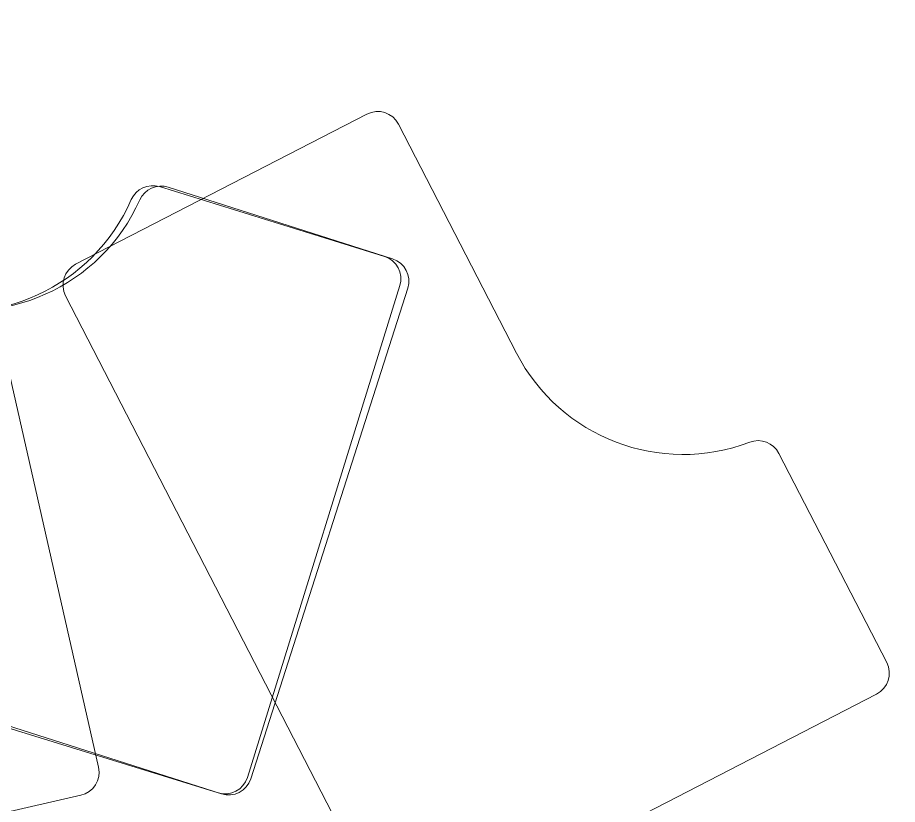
# Model space of a CAD drawing. Header units: metres. Extents: x -1642643 to 2228512, y -1236052 to 2422133.
# Drawn here: x 292935 to 2228512, y 690933 to 2422133 of the extents above; entities that cross this region are included whole.
import ezdxf

# ---------------------------------------------------------------- set-up
doc = ezdxf.new("R2010")
doc.units = ezdxf.units.M
doc.layers.add('MOB', color=2, linetype='Continuous', lineweight=18)
doc.layers.add('Mobilier', color=7, linetype='Continuous')

# ---------------------------------------------------------------- blocks, each defined once
blk = doc.blocks.new('BUREAU')
at = {"layer": 'MOB', "color": 0}
for p, q in [((-50, 50), (-1150, 50)), ((-1200, 0), (-1200, -502.8)), ((0, -1500), (0, 0)), ((-800, -1500), (-800, -950)), ((-750, -1550), (-50, -1550))]:
    blk.add_line(p, q, dxfattribs=at)
for centre, start, end in [((-1150, 0), 90, 180), ((-50, 0), 0, 90), ((-750, -1500), 180, 270), ((-50, -1500), 270, 0)]:
    blk.add_arc(centre, 50, start, end, dxfattribs=at)
at = {"layer": 'MOB', "color": 7}
for centre, radius, start, end in [((-1150, -502.8), 50, 180, 263.6206), ((-1200, -950), 400, 0, 83.6206)]:
    blk.add_arc(centre, radius, start, end, dxfattribs=at)

msp = doc.modelspace()

# ---------------------------------------------------------------- block references
at = {"layer": 'Mobilier', "xscale": 1030, "yscale": 1030, "zscale": 1030}
for p, rotation in [((1106250.10114, 436783.97577), 207.2658207793005), ((734013.36512, 716211.47179), 252.7747890201915), ((741289.402, 714142.72125), 252.2658207793004), ((432064.11077, 710908.03353), 282.7747890201915)]:
    msp.add_blockref('BUREAU', p, dxfattribs=dict(at, rotation=rotation))

doc.saveas('drawing.dxf')
